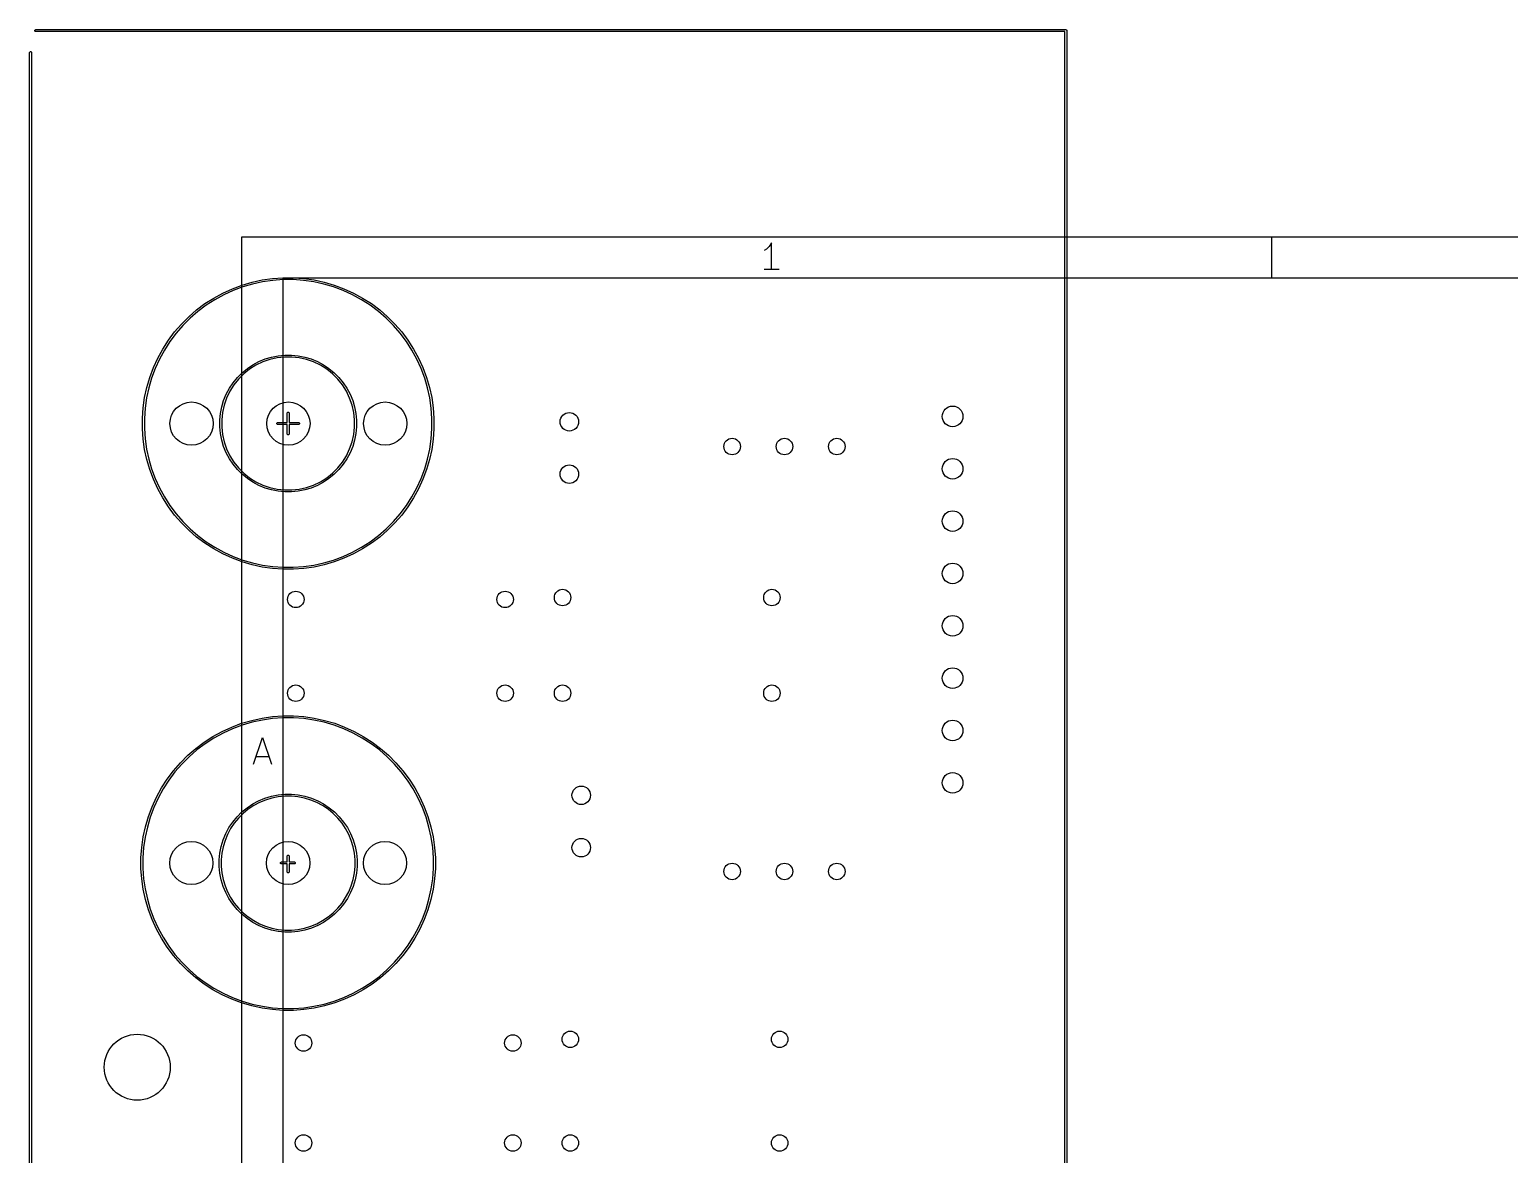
# Model space of a CAD drawing. Extents: x 0 to 287, y -201 to 0.
# Drawn here: x -0.3 to 71.5, y -54.5 to 0.1 of the extents above; entities that cross this region are included whole.
import ezdxf

# ---------------------------------------------------------------- set-up
doc = ezdxf.new("R2010")
doc.units = 0
doc.layers.add('BLACK', color=7, linetype='CONTINUOUS')

msp = doc.modelspace()

# ---------------------------------------------------------------- linework, layer by layer
at = {"layer": 'BLACK', "linetype": 'CONTINUOUS'}
for p, q in [((-0.046194, 0.019134), (-0.019134, 0.046194)), ((-0.046194, -0.019134), (-0.046194, 0.019134)), ((-0.019134, 0.046194), (0, 0.05)), ((0, 0.05), (50, 0.05)), ((50, 0.05), (50.019134, 0.046194)), ((50.019134, 0.046194), (50.046194, 0.019134)), ((50.046194, 0.019134), (50.05, 0)), ((50.05, 0), (50.05, -200)), ((-0.019134, -0.046194), (-0.046194, -0.019134)), ((0, -0.05), (-0.019134, -0.046194)), ((49.95, -0.05), (0, -0.05)), ((49.95, -199.95), (49.95, -0.05)), ((-0.3, -1.063333), (-0.296194, -1.044199)), ((-0.3, -201.063333), (-0.3, -1.063333)), ((-0.296194, -1.044199), (-0.269134, -1.017139)), ((-0.269134, -1.017139), (-0.230866, -1.017139)), ((-0.230866, -1.017139), (-0.203806, -1.044199)), ((-0.203806, -1.044199), (-0.2, -1.063333)), ((-0.2, -1.063333), (-0.2, -201.063333)), ((10, -10), (287.0022, -10)), ((10, -200.0072), (10, -10)), ((60, -12), (60, -10)), ((35.470112, -10.603128), (35.346303, -10.665033)), ((35.593922, -10.479319), (35.470112, -10.603128)), ((35.717731, -10.293604), (35.593922, -10.479319)), ((35.717731, -11.593604), (35.717731, -10.293604)), ((10.014384, -12.346381), (10.499262, -12.204008)), ((10.499262, -12.204008), (10.993061, -12.096588)), ((11.010026, -12.19062), (10.522892, -12.29659)), ((10.993061, -12.096588), (11.493265, -12.02467)), ((11.503479, -12.119672), (11.010026, -12.19062)), ((11.493265, -12.02467), (11.997326, -11.988619)), ((12.000736, -12.084108), (11.503479, -12.119672)), ((11.997326, -11.988619), (12.502674, -11.988619)), ((12, -12), (285.0022, -12)), ((12, -198.0072), (12, -12)), ((12.499264, -12.084108), (12.000736, -12.084108)), ((12.996521, -12.119672), (12.499264, -12.084108)), ((12.502674, -11.988619), (13.006735, -12.02467)), ((13.489974, -12.19062), (12.996521, -12.119672)), ((13.006735, -12.02467), (13.506939, -12.096588)), ((13.977108, -12.29659), (13.489974, -12.19062)), ((13.506939, -12.096588), (14.000738, -12.204008)), ((14.000738, -12.204008), (14.485616, -12.346381)), ((36.08916, -11.593604), (35.346303, -11.593604)), ((8.637684, -12.975099), (9.081217, -12.732911)), ((9.123987, -12.818354), (8.68644, -13.057273)), ((9.081217, -12.732911), (9.540898, -12.522982)), ((9.577463, -12.611259), (9.123987, -12.818354)), ((9.540898, -12.522982), (10.014384, -12.346381)), ((10.044558, -12.437041), (9.577463, -12.611259)), ((10.522892, -12.29659), (10.044558, -12.437041)), ((14.455442, -12.437041), (13.977108, -12.29659)), ((14.922537, -12.611259), (14.455442, -12.437041)), ((14.485616, -12.346381), (14.959102, -12.522982)), ((15.376013, -12.818354), (14.922537, -12.611259)), ((14.959102, -12.522982), (15.418783, -12.732911)), ((15.81356, -13.057273), (15.376013, -12.818354)), ((15.418783, -12.732911), (15.862316, -12.975099)), ((7.426089, -13.882087), (7.808006, -13.551154)), ((7.86796, -13.625554), (7.491199, -13.95202)), ((7.808006, -13.551154), (8.212558, -13.248311)), ((8.267052, -13.326797), (7.86796, -13.625554)), ((8.212558, -13.248311), (8.637684, -12.975099)), ((8.68644, -13.057273), (8.267052, -13.326797)), ((16.232948, -13.326797), (15.81356, -13.057273)), ((15.862316, -12.975099), (16.287442, -13.248311)), ((16.63204, -13.625554), (16.232948, -13.326797)), ((16.287442, -13.248311), (16.691994, -13.551154)), ((17.008801, -13.95202), (16.63204, -13.625554)), ((16.691994, -13.551154), (17.073911, -13.882087)), ((6.737821, -14.621339), (7.068754, -14.239422)), ((7.138687, -14.304532), (6.812221, -14.681293)), ((7.068754, -14.239422), (7.426089, -13.882087)), ((7.491199, -13.95202), (7.138687, -14.304532)), ((17.361313, -14.304532), (17.008801, -13.95202)), ((17.073911, -13.882087), (17.431246, -14.239422)), ((17.687779, -14.681293), (17.361313, -14.304532)), ((17.431246, -14.239422), (17.762179, -14.621339)), ((6.161766, -15.451017), (6.434978, -15.025891)), ((6.513464, -15.080385), (6.24394, -15.499773)), ((6.434978, -15.025891), (6.737821, -14.621339)), ((6.812221, -14.681293), (6.513464, -15.080385)), ((17.986536, -15.080385), (17.687779, -14.681293)), ((17.762179, -14.621339), (18.065022, -15.025891)), ((18.25606, -15.499773), (17.986536, -15.080385)), ((18.065022, -15.025891), (18.338234, -15.451017)), ((5.919578, -15.89455), (6.161766, -15.451017)), ((6.24394, -15.499773), (6.005021, -15.93732)), ((11.441929, -15.837331), (11.762023, -15.77366)), ((11.762023, -15.77366), (12.086817, -15.741671)), ((12.086817, -15.741671), (12.413183, -15.741671)), ((12.413183, -15.741671), (12.737977, -15.77366)), ((12.737977, -15.77366), (13.058071, -15.837331)), ((18.494979, -15.93732), (18.25606, -15.499773)), ((18.338234, -15.451017), (18.580422, -15.89455)), ((5.533048, -16.827717), (5.709649, -16.354231)), ((5.797926, -16.390796), (5.623708, -16.857891)), ((5.709649, -16.354231), (5.919578, -15.89455)), ((6.005021, -15.93732), (5.797926, -16.390796)), ((10.016618, -16.599176), (10.268902, -16.392131)), ((10.380457, -16.428459), (10.0972, -16.654349)), ((10.268902, -16.392131), (10.540265, -16.210812)), ((10.687225, -16.235704), (10.380457, -16.428459)), ((10.540265, -16.210812), (10.828094, -16.056965)), ((11.013645, -16.078508), (10.687225, -16.235704)), ((10.828094, -16.056965), (11.129616, -15.93207)), ((11.355613, -15.958848), (11.013645, -16.078508)), ((11.129616, -15.93207), (11.441929, -15.837331)), ((11.708829, -15.878229), (11.355613, -15.958848)), ((12.06885, -15.837665), (11.708829, -15.878229)), ((12.43115, -15.837665), (12.06885, -15.837665)), ((12.791171, -15.878229), (12.43115, -15.837665)), ((13.144387, -15.958848), (12.791171, -15.878229)), ((13.058071, -15.837331), (13.370384, -15.93207)), ((13.486355, -16.078508), (13.144387, -15.958848)), ((13.370384, -15.93207), (13.671906, -16.056965)), ((13.812775, -16.235704), (13.486355, -16.078508)), ((13.671906, -16.056965), (13.959735, -16.210812)), ((14.119543, -16.428459), (13.812775, -16.235704)), ((13.959735, -16.210812), (14.231098, -16.392131)), ((14.4028, -16.654349), (14.119543, -16.428459)), ((14.231098, -16.392131), (14.483382, -16.599176)), ((18.702074, -16.390796), (18.494979, -15.93732)), ((18.580422, -15.89455), (18.790351, -16.354231)), ((18.876292, -16.857891), (18.702074, -16.390796)), ((18.790351, -16.354231), (18.966952, -16.827717)), ((5.390675, -17.312595), (5.533048, -16.827717)), ((5.623708, -16.857891), (5.483257, -17.336225)), ((9.397479, -17.353598), (9.578798, -17.082235)), ((9.615126, -17.19379), (9.422371, -17.500558)), ((9.578798, -17.082235), (9.785843, -16.829951)), ((9.841016, -16.910533), (9.615126, -17.19379)), ((9.785843, -16.829951), (10.016618, -16.599176)), ((10.0972, -16.654349), (9.841016, -16.910533)), ((14.658984, -16.910533), (14.4028, -16.654349)), ((14.483382, -16.599176), (14.714157, -16.829951)), ((14.884874, -17.19379), (14.658984, -16.910533)), ((14.714157, -16.829951), (14.921202, -17.082235)), ((15.077629, -17.500558), (14.884874, -17.19379)), ((14.921202, -17.082235), (15.102521, -17.353598)), ((19.016743, -17.336225), (18.876292, -16.857891)), ((18.966952, -16.827717), (19.109325, -17.312595)), ((5.211337, -18.306598), (5.283255, -17.806394)), ((5.283255, -17.806394), (5.390675, -17.312595)), ((5.377287, -17.823359), (5.306339, -18.316812)), ((5.483257, -17.336225), (5.377287, -17.823359)), ((9.023998, -18.255262), (9.118737, -17.942949)), ((9.118737, -17.942949), (9.243632, -17.641427)), ((9.265175, -17.826978), (9.145515, -18.168946)), ((9.243632, -17.641427), (9.397479, -17.353598)), ((9.422371, -17.500558), (9.265175, -17.826978)), ((15.234825, -17.826978), (15.077629, -17.500558)), ((15.102521, -17.353598), (15.256368, -17.641427)), ((15.354485, -18.168946), (15.234825, -17.826978)), ((15.256368, -17.641427), (15.381263, -17.942949)), ((15.381263, -17.942949), (15.476002, -18.255262)), ((19.122713, -17.823359), (19.016743, -17.336225)), ((19.109325, -17.312595), (19.216745, -17.806394)), ((19.193661, -18.316812), (19.122713, -17.823359)), ((19.216745, -17.806394), (19.288663, -18.306598)), ((5.175286, -18.810659), (5.211337, -18.306598)), ((5.306339, -18.316812), (5.270775, -18.814069)), ((8.930108, -18.882183), (8.960327, -18.575356)), ((8.960327, -18.575356), (9.023998, -18.255262)), ((9.064896, -18.522162), (9.024332, -18.882183)), ((9.145515, -18.168946), (9.064896, -18.522162)), ((12.2, -18.563333), (12.203806, -18.544199)), ((12.2, -19.013333), (12.2, -18.563333)), ((12.203806, -18.544199), (12.230866, -18.517139)), ((12.230866, -18.517139), (12.269134, -18.517139)), ((12.269134, -18.517139), (12.296194, -18.544199)), ((12.296194, -18.544199), (12.3, -18.563333)), ((12.3, -18.563333), (12.3, -19.013333)), ((15.435104, -18.522162), (15.354485, -18.168946)), ((15.475668, -18.882183), (15.435104, -18.522162)), ((15.476002, -18.255262), (15.539673, -18.575356)), ((15.539673, -18.575356), (15.571662, -18.90015)), ((19.229225, -18.814069), (19.193661, -18.316812)), ((19.288663, -18.306598), (19.324714, -18.810659)), ((5.175286, -18.814069), (5.175286, -18.810659)), ((5.175286, -19.316007), (5.175286, -18.814069)), ((5.211337, -19.820068), (5.175286, -19.316007)), ((5.270775, -18.814069), (5.270775, -19.312597)), ((5.270775, -19.312597), (5.306339, -19.809854)), ((8.928338, -18.90015), (8.930108, -18.882183)), ((8.928338, -19.226516), (8.928338, -18.90015)), ((8.960327, -19.55131), (8.928338, -19.226516)), ((9.024332, -18.882183), (9.024332, -19.244483)), ((9.024332, -19.244483), (9.064896, -19.604504)), ((11.703806, -19.044199), (11.730866, -19.017139)), ((11.703806, -19.082467), (11.703806, -19.044199)), ((11.730866, -19.109527), (11.703806, -19.082467)), ((11.730866, -19.017139), (11.75, -19.013333)), ((11.75, -19.113333), (11.730866, -19.109527)), ((11.75, -19.013333), (12.2, -19.013333)), ((12.2, -19.113333), (11.75, -19.113333)), ((12.2, -19.563333), (12.2, -19.113333)), ((12.3, -19.013333), (12.75, -19.013333)), ((12.75, -19.113333), (12.3, -19.113333)), ((12.3, -19.113333), (12.3, -19.563333)), ((12.75, -19.013333), (12.769134, -19.017139)), ((12.769134, -19.109527), (12.75, -19.113333)), ((12.769134, -19.017139), (12.796194, -19.044199)), ((12.796194, -19.082467), (12.769134, -19.109527)), ((12.796194, -19.044199), (12.796194, -19.082467)), ((15.435104, -19.604504), (15.475668, -19.244483)), ((15.475668, -19.244483), (15.475668, -18.882183)), ((15.571662, -19.226516), (15.539673, -19.55131)), ((15.571662, -18.90015), (15.571662, -19.226516)), ((19.193661, -19.809854), (19.229225, -19.312597)), ((19.229225, -19.312597), (19.229225, -18.814069)), ((19.324714, -19.316007), (19.288663, -19.820068)), ((19.324714, -18.810659), (19.324714, -19.316007)), ((5.283255, -20.320272), (5.211337, -19.820068)), ((5.306339, -19.809854), (5.377287, -20.303307)), ((9.023998, -19.871404), (8.960327, -19.55131)), ((9.118737, -20.183717), (9.023998, -19.871404)), ((9.064896, -19.604504), (9.145515, -19.95772)), ((9.145515, -19.95772), (9.265175, -20.299688)), ((12.203806, -19.582467), (12.2, -19.563333)), ((12.230866, -19.609527), (12.203806, -19.582467)), ((12.269134, -19.609527), (12.230866, -19.609527)), ((12.296194, -19.582467), (12.269134, -19.609527)), ((12.3, -19.563333), (12.296194, -19.582467)), ((15.234825, -20.299688), (15.354485, -19.95772)), ((15.354485, -19.95772), (15.435104, -19.604504)), ((15.476002, -19.871404), (15.381263, -20.183717)), ((15.539673, -19.55131), (15.476002, -19.871404)), ((19.122713, -20.303307), (19.193661, -19.809854)), ((19.288663, -19.820068), (19.216745, -20.320272)), ((5.390675, -20.814071), (5.283255, -20.320272)), ((5.377287, -20.303307), (5.483257, -20.790441)), ((5.533048, -21.298949), (5.390675, -20.814071)), ((5.483257, -20.790441), (5.623708, -21.268775)), ((9.243632, -20.485239), (9.118737, -20.183717)), ((9.397479, -20.773068), (9.243632, -20.485239)), ((9.265175, -20.299688), (9.422371, -20.626108)), ((9.578798, -21.044431), (9.397479, -20.773068)), ((9.422371, -20.626108), (9.615126, -20.932876)), ((14.884874, -20.932876), (15.077629, -20.626108)), ((15.102521, -20.773068), (14.921202, -21.044431)), ((15.077629, -20.626108), (15.234825, -20.299688)), ((15.256368, -20.485239), (15.102521, -20.773068)), ((15.381263, -20.183717), (15.256368, -20.485239)), ((18.876292, -21.268775), (19.016743, -20.790441)), ((19.109325, -20.814071), (18.966952, -21.298949)), ((19.016743, -20.790441), (19.122713, -20.303307)), ((19.216745, -20.320272), (19.109325, -20.814071)), ((5.709649, -21.772435), (5.533048, -21.298949)), ((5.623708, -21.268775), (5.797926, -21.73587)), ((9.785843, -21.296715), (9.578798, -21.044431)), ((9.615126, -20.932876), (9.841016, -21.216133)), ((10.016618, -21.52749), (9.785843, -21.296715)), ((9.841016, -21.216133), (10.0972, -21.472317)), ((10.268902, -21.734535), (10.016618, -21.52749)), ((10.0972, -21.472317), (10.380457, -21.698207)), ((14.119543, -21.698207), (14.4028, -21.472317)), ((14.483382, -21.52749), (14.231098, -21.734535)), ((14.4028, -21.472317), (14.658984, -21.216133)), ((14.714157, -21.296715), (14.483382, -21.52749)), ((14.658984, -21.216133), (14.884874, -20.932876)), ((14.921202, -21.044431), (14.714157, -21.296715)), ((18.702074, -21.73587), (18.876292, -21.268775)), ((18.966952, -21.298949), (18.790351, -21.772435)), ((5.919578, -22.232116), (5.709649, -21.772435)), ((5.797926, -21.73587), (6.005021, -22.189346)), ((6.161766, -22.675649), (5.919578, -22.232116)), ((6.005021, -22.189346), (6.24394, -22.626893)), ((10.540265, -21.915854), (10.268902, -21.734535)), ((10.380457, -21.698207), (10.687225, -21.890962)), ((10.828094, -22.069701), (10.540265, -21.915854)), ((10.687225, -21.890962), (11.013645, -22.048158)), ((11.129616, -22.194596), (10.828094, -22.069701)), ((11.013645, -22.048158), (11.355613, -22.167818)), ((11.441929, -22.289335), (11.129616, -22.194596)), ((11.355613, -22.167818), (11.708829, -22.248437)), ((11.708829, -22.248437), (12.06885, -22.289001)), ((12.43115, -22.289001), (12.791171, -22.248437)), ((12.791171, -22.248437), (13.144387, -22.167818)), ((13.370384, -22.194596), (13.058071, -22.289335)), ((13.144387, -22.167818), (13.486355, -22.048158)), ((13.671906, -22.069701), (13.370384, -22.194596)), ((13.486355, -22.048158), (13.812775, -21.890962)), ((13.959735, -21.915854), (13.671906, -22.069701)), ((13.812775, -21.890962), (14.119543, -21.698207)), ((14.231098, -21.734535), (13.959735, -21.915854)), ((18.25606, -22.626893), (18.494979, -22.189346)), ((18.580422, -22.232116), (18.338234, -22.675649)), ((18.494979, -22.189346), (18.702074, -21.73587)), ((18.790351, -21.772435), (18.580422, -22.232116)), ((6.434978, -23.100775), (6.161766, -22.675649)), ((6.24394, -22.626893), (6.513464, -23.046281)), ((11.762023, -22.353006), (11.441929, -22.289335)), ((12.086817, -22.384995), (11.762023, -22.353006)), ((12.06885, -22.289001), (12.43115, -22.289001)), ((12.413183, -22.384995), (12.086817, -22.384995)), ((12.737977, -22.353006), (12.413183, -22.384995)), ((13.058071, -22.289335), (12.737977, -22.353006)), ((17.986536, -23.046281), (18.25606, -22.626893)), ((18.338234, -22.675649), (18.065022, -23.100775)), ((6.737821, -23.505327), (6.434978, -23.100775)), ((6.513464, -23.046281), (6.812221, -23.445373)), ((7.068754, -23.887244), (6.737821, -23.505327)), ((6.812221, -23.445373), (7.138687, -23.822134)), ((17.361313, -23.822134), (17.687779, -23.445373)), ((17.762179, -23.505327), (17.431246, -23.887244)), ((17.687779, -23.445373), (17.986536, -23.046281)), ((18.065022, -23.100775), (17.762179, -23.505327)), ((7.426089, -24.244579), (7.068754, -23.887244)), ((7.138687, -23.822134), (7.491199, -24.174646)), ((7.808006, -24.575512), (7.426089, -24.244579)), ((7.491199, -24.174646), (7.86796, -24.501112)), ((16.63204, -24.501112), (17.008801, -24.174646)), ((17.073911, -24.244579), (16.691994, -24.575512)), ((17.008801, -24.174646), (17.361313, -23.822134)), ((17.431246, -23.887244), (17.073911, -24.244579)), ((8.212558, -24.878355), (7.808006, -24.575512)), ((7.86796, -24.501112), (8.267052, -24.799869)), ((8.637684, -25.151567), (8.212558, -24.878355)), ((8.267052, -24.799869), (8.68644, -25.069393)), ((8.68644, -25.069393), (9.123987, -25.308312)), ((15.376013, -25.308312), (15.81356, -25.069393)), ((15.81356, -25.069393), (16.232948, -24.799869)), ((16.287442, -24.878355), (15.862316, -25.151567)), ((16.232948, -24.799869), (16.63204, -24.501112)), ((16.691994, -24.575512), (16.287442, -24.878355)), ((9.081217, -25.393755), (8.637684, -25.151567)), ((9.540898, -25.603684), (9.081217, -25.393755)), ((9.123987, -25.308312), (9.577463, -25.515407)), ((10.014384, -25.780285), (9.540898, -25.603684)), ((9.577463, -25.515407), (10.044558, -25.689625)), ((10.499262, -25.922658), (10.014384, -25.780285)), ((10.044558, -25.689625), (10.522892, -25.830076)), ((10.522892, -25.830076), (11.010026, -25.936046)), ((13.489974, -25.936046), (13.977108, -25.830076)), ((13.977108, -25.830076), (14.455442, -25.689625)), ((14.485616, -25.780285), (14.000738, -25.922658)), ((14.455442, -25.689625), (14.922537, -25.515407)), ((14.959102, -25.603684), (14.485616, -25.780285)), ((14.922537, -25.515407), (15.376013, -25.308312)), ((15.418783, -25.393755), (14.959102, -25.603684)), ((15.862316, -25.151567), (15.418783, -25.393755)), ((10.993061, -26.030078), (10.499262, -25.922658)), ((11.493265, -26.101996), (10.993061, -26.030078)), ((11.010026, -25.936046), (11.503479, -26.006994)), ((11.997326, -26.138047), (11.493265, -26.101996)), ((11.503479, -26.006994), (12.000736, -26.042558)), ((12.502674, -26.138047), (11.997326, -26.138047)), ((12.000736, -26.042558), (12.499264, -26.042558)), ((12.499264, -26.042558), (12.996521, -26.006994)), ((13.006735, -26.101996), (12.502674, -26.138047)), ((12.996521, -26.006994), (13.489974, -25.936046)), ((13.506939, -26.030078), (13.006735, -26.101996)), ((14.000738, -25.922658), (13.506939, -26.030078)), ((9.513813, -33.790927), (9.992033, -33.612561)), ((10.022193, -33.703178), (9.550362, -33.879162)), ((9.992033, -33.612561), (10.481759, -33.468764)), ((10.505378, -33.561303), (10.022193, -33.703178)), ((10.481759, -33.468764), (10.980495, -33.360271)), ((10.997452, -33.454258), (10.505378, -33.561303)), ((10.980495, -33.360271), (11.4857, -33.287633)), ((11.495909, -33.382591), (10.997452, -33.454258)), ((11.4857, -33.287633), (11.9948, -33.251222)), ((11.998209, -33.346666), (11.495909, -33.382591)), ((11.9948, -33.251222), (12.5052, -33.251222)), ((12.501791, -33.346666), (11.998209, -33.346666)), ((13.004091, -33.382591), (12.501791, -33.346666)), ((12.5052, -33.251222), (13.0143, -33.287633)), ((13.502548, -33.454258), (13.004091, -33.382591)), ((13.0143, -33.287633), (13.519505, -33.360271)), ((13.994622, -33.561303), (13.502548, -33.454258)), ((13.519505, -33.360271), (14.018241, -33.468764)), ((14.477807, -33.703178), (13.994622, -33.561303)), ((14.018241, -33.468764), (14.507967, -33.612561)), ((14.949638, -33.879162), (14.477807, -33.703178)), ((14.507967, -33.612561), (14.986187, -33.790927)), ((8.172193, -34.523507), (8.601569, -34.247564)), ((8.650303, -34.3297), (8.226662, -34.601957)), ((8.601569, -34.247564), (9.049537, -34.002955)), ((9.092287, -34.088358), (8.650303, -34.3297)), ((9.049537, -34.002955), (9.513813, -33.790927)), ((9.550362, -33.879162), (9.092287, -34.088358)), ((10.566666, -35.593604), (10.999999, -34.293604)), ((10.999999, -34.293604), (11.433333, -35.593604)), ((15.407713, -34.088358), (14.949638, -33.879162)), ((14.986187, -33.790927), (15.450463, -34.002955)), ((15.849697, -34.3297), (15.407713, -34.088358)), ((15.450463, -34.002955), (15.898431, -34.247564)), ((16.273338, -34.601957), (15.849697, -34.3297)), ((15.898431, -34.247564), (16.327807, -34.523507)), ((7.016954, -35.524528), (7.377862, -35.16362)), ((7.377862, -35.16362), (7.763597, -34.829379)), ((7.823523, -34.903743), (7.442941, -35.23352)), ((7.763597, -34.829379), (8.172193, -34.523507)), ((8.226662, -34.601957), (7.823523, -34.903743)), ((16.676477, -34.903743), (16.273338, -34.601957)), ((16.327807, -34.523507), (16.736403, -34.829379)), ((17.057059, -35.23352), (16.676477, -34.903743)), ((16.736403, -34.829379), (17.122138, -35.16362)), ((17.122138, -35.16362), (17.483046, -35.524528)), ((6.376841, -36.318859), (6.682713, -35.910263)), ((6.682713, -35.910263), (7.016954, -35.524528)), ((7.086854, -35.589607), (6.757077, -35.970189)), ((7.442941, -35.23352), (7.086854, -35.589607)), ((10.690476, -35.222176), (11.309523, -35.222176)), ((17.413146, -35.589607), (17.057059, -35.23352)), ((17.742923, -35.970189), (17.413146, -35.589607)), ((17.483046, -35.524528), (17.817287, -35.910263)), ((17.817287, -35.910263), (18.123159, -36.318859)), ((6.100898, -36.748235), (6.376841, -36.318859)), ((6.455291, -36.373328), (6.183034, -36.796969)), ((6.757077, -35.970189), (6.455291, -36.373328)), ((18.044709, -36.373328), (17.742923, -35.970189)), ((18.316966, -36.796969), (18.044709, -36.373328)), ((18.123159, -36.318859), (18.399102, -36.748235)), ((5.644261, -37.660479), (5.856289, -37.196203)), ((5.941692, -37.238953), (5.732496, -37.697028)), ((5.856289, -37.196203), (6.100898, -36.748235)), ((6.183034, -36.796969), (5.941692, -37.238953)), ((10.81769, -37.368302), (11.121419, -37.242493)), ((11.153788, -37.332958), (10.85877, -37.455158)), ((11.121419, -37.242493), (11.436016, -37.147061)), ((11.459362, -37.240263), (11.153788, -37.332958)), ((11.436016, -37.147061), (11.758453, -37.082925)), ((11.772551, -37.177966), (11.459362, -37.240263)), ((11.758453, -37.082925), (12.085623, -37.050701)), ((12.090338, -37.146666), (11.772551, -37.177966)), ((12.085623, -37.050701), (12.414377, -37.050701)), ((12.409662, -37.146666), (12.090338, -37.146666)), ((12.727449, -37.177966), (12.409662, -37.146666)), ((12.414377, -37.050701), (12.741547, -37.082925)), ((13.040638, -37.240263), (12.727449, -37.177966)), ((12.741547, -37.082925), (13.063984, -37.147061)), ((13.346212, -37.332958), (13.040638, -37.240263)), ((13.063984, -37.147061), (13.378581, -37.242493)), ((13.64123, -37.455158), (13.346212, -37.332958)), ((13.378581, -37.242493), (13.68231, -37.368302)), ((18.558308, -37.238953), (18.316966, -36.796969)), ((18.399102, -36.748235), (18.643711, -37.196203)), ((18.767504, -37.697028), (18.558308, -37.238953)), ((18.643711, -37.196203), (18.855739, -37.660479)), ((5.465895, -38.138699), (5.644261, -37.660479)), ((5.732496, -37.697028), (5.556512, -38.168859)), ((9.767814, -38.146944), (10.000278, -37.91448)), ((10.064802, -37.985671), (9.839005, -38.211468)), ((10.000278, -37.91448), (10.254407, -37.705921)), ((10.311643, -37.783094), (10.064802, -37.985671)), ((10.254407, -37.705921), (10.527756, -37.523275)), ((10.577151, -37.605687), (10.311643, -37.783094)), ((10.527756, -37.523275), (10.81769, -37.368302)), ((10.85877, -37.455158), (10.577151, -37.605687)), ((13.922849, -37.605687), (13.64123, -37.455158)), ((13.68231, -37.368302), (13.972244, -37.523275)), ((14.188357, -37.783094), (13.922849, -37.605687)), ((13.972244, -37.523275), (14.245593, -37.705921)), ((14.435198, -37.985671), (14.188357, -37.783094)), ((14.245593, -37.705921), (14.499722, -37.91448)), ((14.660995, -38.211468), (14.435198, -37.985671)), ((14.499722, -37.91448), (14.732186, -38.146944)), ((18.943488, -38.168859), (18.767504, -37.697028)), ((18.855739, -37.660479), (19.034105, -38.138699)), ((5.213605, -39.127161), (5.322098, -38.628425)), ((5.414637, -38.652044), (5.307592, -39.144118)), ((5.322098, -38.628425), (5.465895, -38.138699)), ((5.556512, -38.168859), (5.414637, -38.652044)), ((9.221636, -38.964356), (9.376609, -38.674422)), ((9.459021, -38.723817), (9.308492, -39.005436)), ((9.376609, -38.674422), (9.559255, -38.401073)), ((9.636428, -38.458309), (9.459021, -38.723817)), ((9.559255, -38.401073), (9.767814, -38.146944)), ((9.839005, -38.211468), (9.636428, -38.458309)), ((14.863572, -38.458309), (14.660995, -38.211468)), ((14.732186, -38.146944), (14.940745, -38.401073)), ((15.040979, -38.723817), (14.863572, -38.458309)), ((14.940745, -38.401073), (15.123391, -38.674422)), ((15.191508, -39.005436), (15.040979, -38.723817)), ((15.123391, -38.674422), (15.278364, -38.964356)), ((19.085363, -38.652044), (18.943488, -38.168859)), ((19.034105, -38.138699), (19.177902, -38.628425)), ((19.192408, -39.144118), (19.085363, -38.652044)), ((19.177902, -38.628425), (19.286395, -39.127161)), ((5.140967, -39.632366), (5.213605, -39.127161)), ((5.307592, -39.144118), (5.235925, -39.642575)), ((9.000395, -39.582682), (9.095827, -39.268085)), ((9.186292, -39.300454), (9.093597, -39.606028)), ((9.095827, -39.268085), (9.221636, -38.964356)), ((9.308492, -39.005436), (9.186292, -39.300454)), ((15.313708, -39.300454), (15.191508, -39.005436)), ((15.278364, -38.964356), (15.404173, -39.268085)), ((15.406403, -39.606028), (15.313708, -39.300454)), ((15.404173, -39.268085), (15.499605, -39.582682)), ((19.264075, -39.642575), (19.192408, -39.144118)), ((19.286395, -39.127161), (19.359033, -39.632366)), ((5.104556, -40.141466), (5.140967, -39.632366)), ((5.104556, -40.144875), (5.104556, -40.141466)), ((5.104556, -40.651866), (5.104556, -40.144875)), ((5.235925, -39.642575), (5.2, -40.144875)), ((5.2, -40.144875), (5.2, -40.648457)), ((8.904035, -40.232289), (8.936259, -39.905119)), ((8.936259, -39.905119), (9.000395, -39.582682)), ((9.0313, -39.919217), (9, -40.237004)), ((9.093597, -39.606028), (9.0313, -39.919217)), ((12.2, -40.063333), (12.203806, -40.044199)), ((12.2, -40.338333), (12.2, -40.063333)), ((12.203806, -40.044199), (12.230866, -40.017139)), ((12.230866, -40.017139), (12.269134, -40.017139)), ((12.269134, -40.017139), (12.296194, -40.044199)), ((12.296194, -40.044199), (12.3, -40.063333)), ((12.3, -40.063333), (12.3, -40.338333)), ((15.4687, -39.919217), (15.406403, -39.606028)), ((15.5, -40.237004), (15.4687, -39.919217)), ((15.499605, -39.582682), (15.563741, -39.905119)), ((15.563741, -39.905119), (15.595965, -40.232289)), ((19.3, -40.144875), (19.264075, -39.642575)), ((19.3, -40.648457), (19.3, -40.144875)), ((19.359033, -39.632366), (19.395444, -40.141466)), ((19.395444, -40.141466), (19.395444, -40.651866)), ((5.140967, -41.160966), (5.104556, -40.651866)), ((5.2, -40.648457), (5.235925, -41.150757)), ((8.904035, -40.237004), (8.904035, -40.232289)), ((8.904035, -40.561043), (8.904035, -40.237004)), ((8.936259, -40.888213), (8.904035, -40.561043)), ((9.000395, -41.21065), (8.936259, -40.888213)), ((9, -40.237004), (9, -40.556328)), ((9, -40.556328), (9.0313, -40.874115)), ((9.0313, -40.874115), (9.093597, -41.187304)), ((11.878806, -40.369199), (11.905866, -40.342139)), ((11.878806, -40.407467), (11.878806, -40.369199)), ((11.905866, -40.434527), (11.878806, -40.407467)), ((11.905866, -40.342139), (11.925, -40.338333)), ((11.925, -40.438333), (11.905866, -40.434527)), ((11.925, -40.338333), (12.2, -40.338333)), ((12.2, -40.438333), (11.925, -40.438333)), ((12.2, -40.813333), (12.2, -40.438333)), ((12.203806, -40.832467), (12.2, -40.813333)), ((12.230866, -40.859527), (12.203806, -40.832467)), ((12.269134, -40.859527), (12.230866, -40.859527)), ((12.296194, -40.832467), (12.269134, -40.859527)), ((12.3, -40.813333), (12.296194, -40.832467)), ((12.3, -40.338333), (12.55, -40.338333)), ((12.55, -40.438333), (12.3, -40.438333)), ((12.3, -40.438333), (12.3, -40.813333)), ((12.55, -40.338333), (12.569134, -40.342139)), ((12.569134, -40.434527), (12.55, -40.438333)), ((12.569134, -40.342139), (12.596194, -40.369199)), ((12.596194, -40.407467), (12.569134, -40.434527)), ((12.596194, -40.369199), (12.596194, -40.407467)), ((15.406403, -41.187304), (15.4687, -40.874115)), ((15.4687, -40.874115), (15.5, -40.556328)), ((15.563741, -40.888213), (15.499605, -41.21065)), ((15.5, -40.556328), (15.5, -40.237004)), ((15.595965, -40.561043), (15.563741, -40.888213)), ((15.595965, -40.232289), (15.595965, -40.561043)), ((19.264075, -41.150757), (19.3, -40.648457)), ((19.395444, -40.651866), (19.359033, -41.160966)), ((5.213605, -41.666171), (5.140967, -41.160966)), ((5.235925, -41.150757), (5.307592, -41.649214)), ((5.307592, -41.649214), (5.414637, -42.141288)), ((9.095827, -41.525247), (9.000395, -41.21065)), ((9.093597, -41.187304), (9.186292, -41.492878)), ((9.221636, -41.828976), (9.095827, -41.525247)), ((9.186292, -41.492878), (9.308492, -41.787896)), ((15.191508, -41.787896), (15.313708, -41.492878)), ((15.404173, -41.525247), (15.278364, -41.828976)), ((15.313708, -41.492878), (15.406403, -41.187304)), ((15.499605, -41.21065), (15.404173, -41.525247)), ((19.085363, -42.141288), (19.192408, -41.649214)), ((19.192408, -41.649214), (19.264075, -41.150757)), ((19.359033, -41.160966), (19.286395, -41.666171)), ((5.322098, -42.164907), (5.213605, -41.666171)), ((5.465895, -42.654633), (5.322098, -42.164907)), ((5.414637, -42.141288), (5.556512, -42.624473)), ((9.376609, -42.11891), (9.221636, -41.828976)), ((9.308492, -41.787896), (9.459021, -42.069515)), ((9.559255, -42.392259), (9.376609, -42.11891)), ((9.459021, -42.069515), (9.636428, -42.335023)), ((9.636428, -42.335023), (9.839005, -42.581864)), ((14.660995, -42.581864), (14.863572, -42.335023)), ((14.863572, -42.335023), (15.040979, -42.069515)), ((15.123391, -42.11891), (14.940745, -42.392259)), ((15.040979, -42.069515), (15.191508, -41.787896)), ((15.278364, -41.828976), (15.123391, -42.11891)), ((18.943488, -42.624473), (19.085363, -42.141288)), ((19.177902, -42.164907), (19.034105, -42.654633)), ((19.286395, -41.666171), (19.177902, -42.164907)), ((5.644261, -43.132853), (5.465895, -42.654633)), ((5.556512, -42.624473), (5.732496, -43.096304)), ((9.767814, -42.646388), (9.559255, -42.392259)), ((10.000278, -42.878852), (9.767814, -42.646388)), ((9.839005, -42.581864), (10.064802, -42.807661)), ((10.254407, -43.087411), (10.000278, -42.878852)), ((10.064802, -42.807661), (10.311643, -43.010238)), ((10.527756, -43.270057), (10.254407, -43.087411)), ((10.311643, -43.010238), (10.577151, -43.187645)), ((13.922849, -43.187645), (14.188357, -43.010238)), ((14.245593, -43.087411), (13.972244, -43.270057)), ((14.188357, -43.010238), (14.435198, -42.807661)), ((14.499722, -42.878852), (14.245593, -43.087411)), ((14.435198, -42.807661), (14.660995, -42.581864)), ((14.732186, -42.646388), (14.499722, -42.878852)), ((14.940745, -42.392259), (14.732186, -42.646388)), ((18.767504, -43.096304), (18.943488, -42.624473)), ((19.034105, -42.654633), (18.855739, -43.132853)), ((5.856289, -43.597129), (5.644261, -43.132853)), ((5.732496, -43.096304), (5.941692, -43.554379)), ((6.100898, -44.045097), (5.856289, -43.597129)), ((5.941692, -43.554379), (6.183034, -43.996363)), ((10.81769, -43.42503), (10.527756, -43.270057)), ((10.577151, -43.187645), (10.85877, -43.338174)), ((11.121419, -43.550839), (10.81769, -43.42503)), ((10.85877, -43.338174), (11.153788, -43.460374)), ((11.436016, -43.646271), (11.121419, -43.550839)), ((11.153788, -43.460374), (11.459362, -43.553069)), ((11.758453, -43.710407), (11.436016, -43.646271)), ((11.459362, -43.553069), (11.772551, -43.615366)), ((12.085623, -43.742631), (11.758453, -43.710407)), ((11.772551, -43.615366), (12.090338, -43.646666)), ((12.414377, -43.742631), (12.085623, -43.742631)), ((12.090338, -43.646666), (12.409662, -43.646666)), ((12.409662, -43.646666), (12.727449, -43.615366)), ((12.741547, -43.710407), (12.414377, -43.742631)), ((12.727449, -43.615366), (13.040638, -43.553069)), ((13.063984, -43.646271), (12.741547, -43.710407)), ((13.040638, -43.553069), (13.346212, -43.460374)), ((13.378581, -43.550839), (13.063984, -43.646271)), ((13.346212, -43.460374), (13.64123, -43.338174)), ((13.68231, -43.42503), (13.378581, -43.550839)), ((13.64123, -43.338174), (13.922849, -43.187645)), ((13.972244, -43.270057), (13.68231, -43.42503)), ((18.316966, -43.996363), (18.558308, -43.554379)), ((18.643711, -43.597129), (18.399102, -44.045097)), ((18.558308, -43.554379), (18.767504, -43.096304)), ((18.855739, -43.132853), (18.643711, -43.597129)), ((6.376841, -44.474473), (6.100898, -44.045097)), ((6.183034, -43.996363), (6.455291, -44.420004)), ((6.682713, -44.883069), (6.376841, -44.474473)), ((6.455291, -44.420004), (6.757077, -44.823143)), ((17.742923, -44.823143), (18.044709, -44.420004)), ((18.123159, -44.474473), (17.817287, -44.883069)), ((18.044709, -44.420004), (18.316966, -43.996363)), ((18.399102, -44.045097), (18.123159, -44.474473)), ((7.016954, -45.268804), (6.682713, -44.883069)), ((6.757077, -44.823143), (7.086854, -45.203725)), ((7.086854, -45.203725), (7.442941, -45.559812)), ((17.057059, -45.559812), (17.413146, -45.203725)), ((17.413146, -45.203725), (17.742923, -44.823143)), ((17.817287, -44.883069), (17.483046, -45.268804)), ((7.377862, -45.629712), (7.016954, -45.268804)), ((7.763597, -45.963953), (7.377862, -45.629712)), ((7.442941, -45.559812), (7.823523, -45.889589)), ((8.172193, -46.269825), (7.763597, -45.963953)), ((7.823523, -45.889589), (8.226662, -46.191375)), ((16.273338, -46.191375), (16.676477, -45.889589)), ((16.736403, -45.963953), (16.327807, -46.269825)), ((16.676477, -45.889589), (17.057059, -45.559812)), ((17.122138, -45.629712), (16.736403, -45.963953)), ((17.483046, -45.268804), (17.122138, -45.629712)), ((8.601569, -46.545768), (8.172193, -46.269825)), ((8.226662, -46.191375), (8.650303, -46.463632)), ((9.049537, -46.790377), (8.601569, -46.545768)), ((8.650303, -46.463632), (9.092287, -46.704974)), ((15.407713, -46.704974), (15.849697, -46.463632)), ((15.898431, -46.545768), (15.450463, -46.790377)), ((15.849697, -46.463632), (16.273338, -46.191375)), ((16.327807, -46.269825), (15.898431, -46.545768)), ((9.513813, -47.002405), (9.049537, -46.790377)), ((9.092287, -46.704974), (9.550362, -46.91417)), ((9.992033, -47.180771), (9.513813, -47.002405)), ((9.550362, -46.91417), (10.022193, -47.090154)), ((10.481759, -47.324568), (9.992033, -47.180771)), ((10.022193, -47.090154), (10.505378, -47.232029)), ((10.980495, -47.433061), (10.481759, -47.324568)), ((10.505378, -47.232029), (10.997452, -47.339074)), ((10.997452, -47.339074), (11.495909, -47.410741)), ((13.004091, -47.410741), (13.502548, -47.339074)), ((13.502548, -47.339074), (13.994622, -47.232029)), ((14.018241, -47.324568), (13.519505, -47.433061)), ((13.994622, -47.232029), (14.477807, -47.090154)), ((14.507967, -47.180771), (14.018241, -47.324568)), ((14.477807, -47.090154), (14.949638, -46.91417)), ((14.986187, -47.002405), (14.507967, -47.180771)), ((14.949638, -46.91417), (15.407713, -46.704974)), ((15.450463, -46.790377), (14.986187, -47.002405)), ((11.4857, -47.505699), (10.980495, -47.433061)), ((11.9948, -47.54211), (11.4857, -47.505699)), ((11.495909, -47.410741), (11.998209, -47.446666)), ((12.5052, -47.54211), (11.9948, -47.54211)), ((11.998209, -47.446666), (12.501791, -47.446666)), ((12.501791, -47.446666), (13.004091, -47.410741)), ((13.0143, -47.505699), (12.5052, -47.54211)), ((13.519505, -47.433061), (13.0143, -47.505699))]:
    msp.add_line(p, q, dxfattribs=at)
at = {"layer": 'BLACK'}
for centre, radius in [((7.56, -19.07), 1.05), ((7.56, -19.07), 1.05), ((12.26, -19.07), 1.05), ((12.26, -19.07), 1.05), ((16.96, -19.07), 1.05), ((16.96, -19.07), 1.05), ((25.9, -18.98), 0.45), ((25.9, -18.98), 0.45), ((44.5, -18.72), 0.5), ((44.5, -18.72), 0.5), ((33.8, -20.18), 0.4), ((33.8, -20.18), 0.4), ((36.34, -20.18), 0.4), ((36.34, -20.18), 0.4), ((38.88, -20.18), 0.4), ((38.88, -20.18), 0.4), ((44.5, -21.26), 0.5), ((44.5, -21.26), 0.5), ((25.9, -21.52), 0.45), ((25.9, -21.52), 0.45), ((44.5, -23.8), 0.5), ((44.5, -23.8), 0.5), ((44.5, -26.34), 0.5), ((44.5, -26.34), 0.5), ((12.62, -27.6), 0.4), ((12.62, -27.6), 0.4), ((22.78, -27.6), 0.4), ((22.78, -27.6), 0.4), ((25.57, -27.51), 0.4), ((25.57, -27.51), 0.4), ((35.73, -27.51), 0.4), ((35.73, -27.51), 0.4), ((44.5, -28.88), 0.5), ((44.5, -28.88), 0.5), ((44.5, -31.42), 0.5), ((44.5, -31.42), 0.5), ((12.62, -32.15), 0.4), ((12.62, -32.15), 0.4), ((22.78, -32.15), 0.4), ((22.78, -32.15), 0.4), ((25.57, -32.15), 0.4), ((25.57, -32.15), 0.4), ((35.73, -32.15), 0.4), ((35.73, -32.15), 0.4), ((44.5, -33.96), 0.5), ((44.5, -33.96), 0.5), ((44.5, -36.5), 0.5), ((44.5, -36.5), 0.5), ((26.475, -37.105), 0.45), ((26.475, -37.105), 0.45), ((7.55, -40.39), 1.05), ((7.55, -40.39), 1.05), ((12.25, -40.39), 1.05), ((12.25, -40.39), 1.05), ((16.95, -40.39), 1.05), ((16.95, -40.39), 1.05), ((26.475, -39.645), 0.45), ((26.475, -39.645), 0.45), ((33.8, -40.8), 0.4), ((33.8, -40.8), 0.4), ((36.34, -40.8), 0.4), ((36.34, -40.8), 0.4), ((38.88, -40.8), 0.4), ((38.88, -40.8), 0.4), ((4.925, -50.3), 1.6), ((4.925, -50.3), 1.599999), ((12.995, -49.125), 0.4), ((12.995, -49.125), 0.4), ((23.155, -49.125), 0.4), ((23.155, -49.125), 0.4), ((25.945, -48.945), 0.4), ((25.945, -48.945), 0.4), ((36.105, -48.945), 0.4), ((36.105, -48.945), 0.4), ((12.995, -53.975), 0.4), ((12.995, -53.975), 0.4), ((23.155, -53.975), 0.4), ((23.155, -53.975), 0.4), ((25.945, -53.975), 0.4), ((25.945, -53.975), 0.4), ((36.105, -53.975), 0.4), ((36.105, -53.975), 0.4)]:
    msp.add_circle(centre, radius, dxfattribs=at)

doc.saveas('drawing.dxf')
